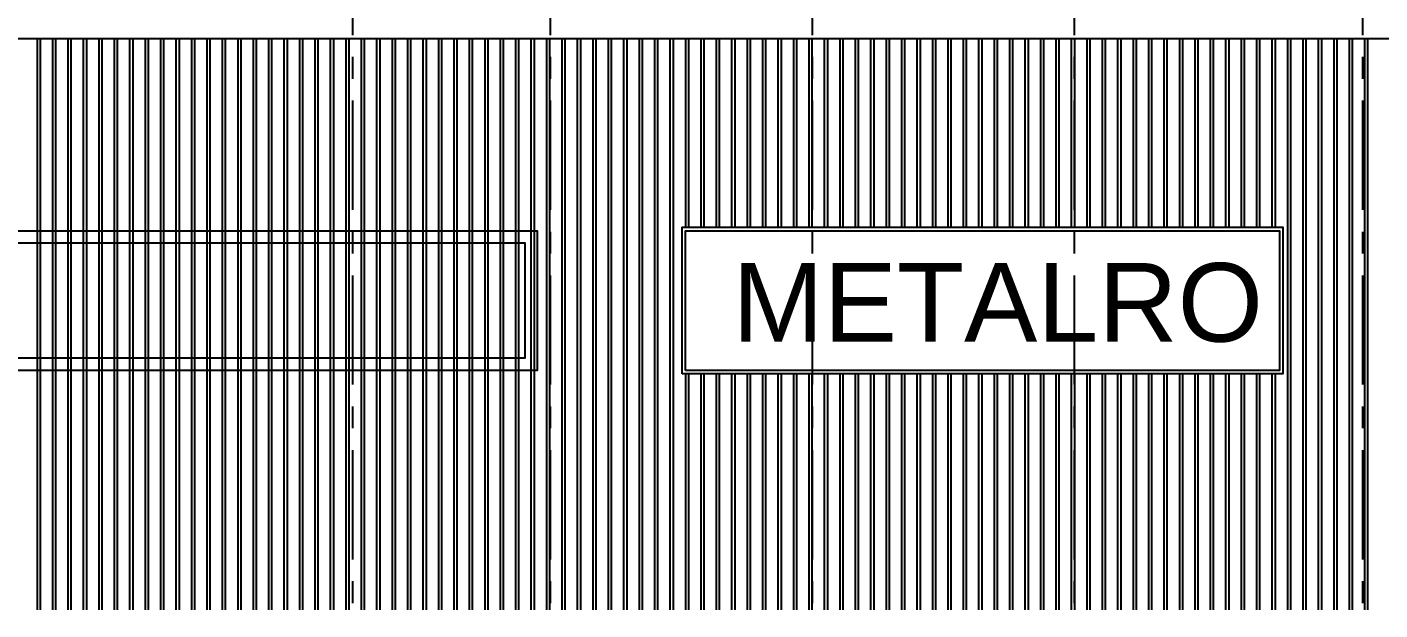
# Model space of a CAD drawing. Extents: x 915 to 2178, y -798 to 165.
# Drawn here: x 1313.55 to 1321.29, y -741.83 to -738.5 of the extents above; entities that cross this region are included whole.
import ezdxf

# ---------------------------------------------------------------- set-up
doc = ezdxf.new("R2010")
doc.units = 0
doc.header["$LTSCALE"] = 0.5
doc.header["$MEASUREMENT"] = 0
doc.linetypes.add('CENTER', pattern=[2, 1.25, -0.25, 0.25, -0.25])
for name, color, linetype in [('EJES', 125, 'CENTER'), ('MOBILIARIO', 125, 'CONTINUOUS'), ('muro_facahda', 33, 'CONTINUOUS')]:
    doc.layers.add(name, color=color, linetype=linetype)
doc.styles.add('style1', font='arial.ttf')

msp = doc.modelspace()

# ---------------------------------------------------------------- linework, layer by layer
at = {"layer": 'EJES'}
for p, q in [((1315.4113, -733.9158), (1315.4113, -746.03)), ((1316.5436, -733.9158), (1316.5436, -746.03)), ((1318.0436, -733.9158), (1318.0436, -746.03)), ((1319.5436, -733.9158), (1319.5436, -746.03)), ((1321.1936, -733.9158), (1321.1936, -746.03))]:
    msp.add_line(p, q, dxfattribs=at)
at = {"layer": 'MOBILIARIO'}
for p, q in [((1313.6048, -738.56), (1313.6048, -741.83)), ((1313.6224, -738.56), (1313.6224, -741.83)), ((1313.6224, -738.56), (1313.6224, -741.83)), ((1313.6932, -738.56), (1313.6932, -741.83)), ((1313.7108, -738.56), (1313.7108, -741.83)), ((1313.7108, -738.56), (1313.7108, -741.83)), ((1313.7815, -738.56), (1313.7815, -741.83)), ((1313.7992, -738.56), (1313.7992, -741.83)), ((1313.7992, -738.56), (1313.7992, -741.83)), ((1313.8699, -738.56), (1313.8699, -741.83)), ((1313.8876, -738.56), (1313.8876, -741.83)), ((1313.8876, -738.56), (1313.8876, -741.83)), ((1313.9583, -738.56), (1313.9583, -741.83)), ((1313.976, -738.56), (1313.976, -741.83)), ((1313.976, -738.56), (1313.976, -741.83)), ((1314.0467, -738.56), (1314.0467, -741.83)), ((1314.0644, -738.56), (1314.0644, -741.83)), ((1314.0644, -738.56), (1314.0644, -741.83)), ((1314.1351, -738.56), (1314.1351, -741.83)), ((1314.1528, -738.56), (1314.1528, -741.83)), ((1314.1528, -738.56), (1314.1528, -741.83)), ((1314.2235, -738.56), (1314.2235, -741.83)), ((1314.2412, -738.56), (1314.2412, -741.83)), ((1314.2412, -738.56), (1314.2412, -741.83)), ((1314.3119, -738.56), (1314.3119, -741.83)), ((1314.3296, -738.56), (1314.3296, -741.83)), ((1314.3296, -738.56), (1314.3296, -741.83)), ((1314.4003, -738.56), (1314.4003, -741.83)), ((1314.4179, -738.56), (1314.4179, -741.83)), ((1314.4179, -738.56), (1314.4179, -741.83)), ((1314.4887, -738.56), (1314.4887, -741.83)), ((1314.5063, -738.56), (1314.5063, -741.83)), ((1314.5063, -738.56), (1314.5063, -741.83)), ((1314.577, -738.56), (1314.577, -741.83)), ((1314.5947, -738.56), (1314.5947, -741.83)), ((1314.5947, -738.56), (1314.5947, -741.83)), ((1314.6654, -738.56), (1314.6654, -741.83)), ((1314.6831, -738.56), (1314.6831, -741.83)), ((1314.6831, -738.56), (1314.6831, -741.83)), ((1314.7538, -738.56), (1314.7538, -741.83)), ((1314.7715, -738.56), (1314.7715, -741.83)), ((1314.7715, -738.56), (1314.7715, -741.83)), ((1314.8422, -738.56), (1314.8422, -741.83)), ((1314.8599, -738.56), (1314.8599, -741.83)), ((1314.8599, -738.56), (1314.8599, -741.83)), ((1314.9306, -738.56), (1314.9306, -741.83)), ((1314.9483, -738.56), (1314.9483, -741.83)), ((1314.9483, -738.56), (1314.9483, -741.83)), ((1315.019, -738.56), (1315.019, -741.83)), ((1315.0367, -738.56), (1315.0367, -741.83)), ((1315.0367, -738.56), (1315.0367, -741.83)), ((1315.1074, -738.56), (1315.1074, -741.83)), ((1315.125, -738.56), (1315.125, -741.83)), ((1315.125, -738.56), (1315.125, -741.83)), ((1315.1958, -738.56), (1315.1958, -741.83)), ((1315.2134, -738.56), (1315.2134, -741.83)), ((1315.2134, -738.56), (1315.2134, -741.83)), ((1315.2841, -738.56), (1315.2841, -741.83)), ((1315.3018, -738.56), (1315.3018, -741.83)), ((1315.3018, -738.56), (1315.3018, -741.83)), ((1315.3725, -738.56), (1315.3725, -741.83)), ((1315.3902, -738.56), (1315.3902, -741.83)), ((1315.3902, -738.56), (1315.3902, -741.83)), ((1315.4609, -738.56), (1315.4609, -741.83)), ((1315.4786, -738.56), (1315.4786, -741.83)), ((1315.4786, -738.56), (1315.4786, -741.83)), ((1315.5493, -738.56), (1315.5493, -741.83)), ((1315.567, -738.56), (1315.567, -741.83)), ((1315.567, -738.56), (1315.567, -741.83)), ((1315.6377, -738.56), (1315.6377, -741.83)), ((1315.6554, -738.56), (1315.6554, -741.83)), ((1315.6554, -738.56), (1315.6554, -741.83)), ((1315.7261, -738.56), (1315.7261, -741.83)), ((1315.7438, -738.56), (1315.7438, -741.83)), ((1315.7438, -738.56), (1315.7438, -741.83)), ((1315.8145, -738.56), (1315.8145, -741.83)), ((1315.8322, -738.56), (1315.8322, -741.83)), ((1315.8322, -738.56), (1315.8322, -741.83)), ((1315.9029, -738.56), (1315.9029, -741.83)), ((1315.9205, -738.56), (1315.9205, -741.83)), ((1315.9205, -738.56), (1315.9205, -741.83)), ((1315.9913, -738.56), (1315.9913, -741.83)), ((1316.0089, -738.56), (1316.0089, -741.83)), ((1316.0089, -738.56), (1316.0089, -741.83)), ((1316.0796, -738.56), (1316.0796, -741.83)), ((1316.0973, -738.56), (1316.0973, -741.83)), ((1316.0973, -738.56), (1316.0973, -741.83)), ((1316.168, -738.56), (1316.168, -741.83)), ((1316.1857, -738.56), (1316.1857, -741.83)), ((1316.1857, -738.56), (1316.1857, -741.83)), ((1316.2564, -738.56), (1316.2564, -741.83)), ((1316.2741, -738.56), (1316.2741, -741.83)), ((1316.2741, -738.56), (1316.2741, -741.83)), ((1316.3448, -738.56), (1316.3448, -741.83)), ((1316.3625, -738.56), (1316.3625, -741.83)), ((1316.3625, -738.56), (1316.3625, -741.83)), ((1316.4332, -738.56), (1316.4332, -741.83)), ((1316.4509, -738.56), (1316.4509, -741.83)), ((1316.4509, -738.56), (1316.4509, -741.83)), ((1316.5216, -738.56), (1316.5216, -741.83)), ((1316.5393, -738.56), (1316.5393, -741.83)), ((1316.5393, -738.56), (1316.5393, -741.83)), ((1316.61, -738.56), (1316.61, -741.83)), ((1316.6276, -738.56), (1316.6276, -741.83)), ((1316.6276, -738.56), (1316.6276, -741.83)), ((1316.6984, -738.56), (1316.6984, -741.83)), ((1316.716, -738.56), (1316.716, -741.83)), ((1316.716, -738.56), (1316.716, -741.83)), ((1316.7867, -738.56), (1316.7867, -741.83)), ((1316.8044, -738.56), (1316.8044, -741.83)), ((1316.8044, -738.56), (1316.8044, -741.83)), ((1316.8751, -738.56), (1316.8751, -741.83)), ((1316.8928, -738.56), (1316.8928, -741.83)), ((1316.8928, -738.56), (1316.8928, -741.83)), ((1316.9635, -738.56), (1316.9635, -741.83)), ((1316.9812, -738.56), (1316.9812, -741.83)), ((1316.9812, -738.56), (1316.9812, -741.83)), ((1317.0519, -738.56), (1317.0519, -741.83)), ((1317.0696, -738.56), (1317.0696, -741.83)), ((1317.0696, -738.56), (1317.0696, -741.83)), ((1317.1403, -738.56), (1317.1403, -741.83)), ((1317.158, -738.56), (1317.158, -741.83)), ((1317.158, -738.56), (1317.158, -741.83)), ((1317.2287, -738.56), (1317.2287, -741.83)), ((1317.2464, -738.56), (1317.2464, -741.83)), ((1317.2464, -738.56), (1317.2464, -741.83)), ((1317.3171, -738.56), (1317.3171, -739.64)), ((1317.3348, -738.56), (1317.3348, -739.64)), ((1317.3348, -738.56), (1317.3348, -739.64)), ((1317.4055, -738.56), (1317.4055, -739.64)), ((1317.4231, -738.56), (1317.4231, -739.64)), ((1317.4231, -738.56), (1317.4231, -739.64)), ((1317.4939, -738.56), (1317.4939, -739.64)), ((1317.5115, -738.56), (1317.5115, -739.64)), ((1317.5115, -738.56), (1317.5115, -739.64)), ((1317.5822, -738.56), (1317.5822, -739.64)), ((1317.5999, -738.56), (1317.5999, -739.64)), ((1317.5999, -738.56), (1317.5999, -739.64)), ((1317.6706, -738.56), (1317.6706, -739.64)), ((1317.6883, -738.56), (1317.6883, -739.64)), ((1317.6883, -738.56), (1317.6883, -739.64)), ((1317.759, -738.56), (1317.759, -739.64)), ((1317.7767, -738.56), (1317.7767, -739.64)), ((1317.7767, -738.56), (1317.7767, -739.64)), ((1317.8474, -738.56), (1317.8474, -739.64)), ((1317.8651, -738.56), (1317.8651, -739.64)), ((1317.8651, -738.56), (1317.8651, -739.64)), ((1317.9358, -738.56), (1317.9358, -739.64)), ((1317.9535, -738.56), (1317.9535, -739.64)), ((1317.9535, -738.56), (1317.9535, -739.64)), ((1318.0242, -738.56), (1318.0242, -739.64)), ((1318.0419, -738.56), (1318.0419, -739.64)), ((1318.0419, -738.56), (1318.0419, -739.64)), ((1318.1126, -738.56), (1318.1126, -739.64)), ((1318.1303, -738.56), (1318.1303, -739.64)), ((1318.1303, -738.56), (1318.1303, -739.64)), ((1318.201, -738.56), (1318.201, -739.64)), ((1318.2186, -738.56), (1318.2186, -739.64)), ((1318.2186, -738.56), (1318.2186, -739.64)), ((1318.2894, -738.56), (1318.2894, -739.64)), ((1318.307, -738.56), (1318.307, -739.64)), ((1318.307, -738.56), (1318.307, -739.64)), ((1318.3777, -738.56), (1318.3777, -739.64)), ((1318.3954, -738.56), (1318.3954, -739.64)), ((1318.3954, -738.56), (1318.3954, -739.64)), ((1318.4661, -738.56), (1318.4661, -739.64)), ((1318.4838, -738.56), (1318.4838, -739.64)), ((1318.4838, -738.56), (1318.4838, -739.64)), ((1318.5545, -738.56), (1318.5545, -739.64)), ((1318.5722, -738.56), (1318.5722, -739.64)), ((1318.5722, -738.56), (1318.5722, -739.64)), ((1318.6429, -738.56), (1318.6429, -739.64)), ((1318.6606, -738.56), (1318.6606, -739.64)), ((1318.6606, -738.56), (1318.6606, -739.64)), ((1318.7313, -738.56), (1318.7313, -739.64)), ((1318.749, -738.56), (1318.749, -739.64)), ((1318.749, -738.56), (1318.749, -739.64)), ((1318.8197, -738.56), (1318.8197, -739.64)), ((1318.8374, -738.56), (1318.8374, -739.64)), ((1318.8374, -738.56), (1318.8374, -739.64)), ((1318.9081, -738.56), (1318.9081, -739.64)), ((1318.9257, -738.56), (1318.9257, -739.64)), ((1318.9257, -738.56), (1318.9257, -739.64)), ((1318.9965, -738.56), (1318.9965, -739.64)), ((1319.0141, -738.56), (1319.0141, -739.64)), ((1319.0141, -738.56), (1319.0141, -739.64)), ((1319.0848, -738.56), (1319.0848, -739.64)), ((1319.1025, -738.56), (1319.1025, -739.64)), ((1319.1025, -738.56), (1319.1025, -739.64)), ((1319.1732, -738.56), (1319.1732, -739.64)), ((1319.1909, -738.56), (1319.1909, -739.64)), ((1319.1909, -738.56), (1319.1909, -739.64)), ((1319.2616, -738.56), (1319.2616, -739.64)), ((1319.2793, -738.56), (1319.2793, -739.64)), ((1319.2793, -738.56), (1319.2793, -739.64)), ((1319.35, -738.56), (1319.35, -739.64)), ((1319.3677, -738.56), (1319.3677, -739.64)), ((1319.3677, -738.56), (1319.3677, -739.64)), ((1319.4384, -738.56), (1319.4384, -739.64)), ((1319.4561, -738.56), (1319.4561, -739.64)), ((1319.4561, -738.56), (1319.4561, -739.64)), ((1319.5268, -738.56), (1319.5268, -739.64)), ((1319.5445, -738.56), (1319.5445, -739.64)), ((1319.5445, -738.56), (1319.5445, -739.64)), ((1319.6152, -738.56), (1319.6152, -739.64)), ((1319.6329, -738.56), (1319.6329, -739.64)), ((1319.6329, -738.56), (1319.6329, -739.64)), ((1319.7036, -738.56), (1319.7036, -739.64)), ((1319.7212, -738.56), (1319.7212, -739.64)), ((1319.7212, -738.56), (1319.7212, -739.64)), ((1319.792, -738.56), (1319.792, -739.64)), ((1319.8096, -738.56), (1319.8096, -739.64)), ((1319.8096, -738.56), (1319.8096, -739.64)), ((1319.8803, -738.56), (1319.8803, -739.64)), ((1319.898, -738.56), (1319.898, -739.64)), ((1319.898, -738.56), (1319.898, -739.64)), ((1319.9687, -738.56), (1319.9687, -739.64)), ((1319.9864, -738.56), (1319.9864, -739.64)), ((1319.9864, -738.56), (1319.9864, -739.64)), ((1320.0571, -738.56), (1320.0571, -739.64)), ((1320.0748, -738.56), (1320.0748, -739.64)), ((1320.0748, -738.56), (1320.0748, -739.64)), ((1320.1455, -738.56), (1320.1455, -739.64)), ((1320.1632, -738.56), (1320.1632, -739.64)), ((1320.1632, -738.56), (1320.1632, -739.64)), ((1320.2339, -738.56), (1320.2339, -739.64)), ((1320.2516, -738.56), (1320.2516, -739.64)), ((1320.2516, -738.56), (1320.2516, -739.64)), ((1320.3223, -738.56), (1320.3223, -739.64)), ((1320.34, -738.56), (1320.34, -739.64)), ((1320.34, -738.56), (1320.34, -739.64)), ((1320.4107, -738.56), (1320.4107, -739.64)), ((1320.4283, -738.56), (1320.4283, -739.64)), ((1320.4283, -738.56), (1320.4283, -739.64)), ((1320.4991, -738.56), (1320.4991, -739.64)), ((1320.5167, -738.56), (1320.5167, -739.64)), ((1320.5167, -738.56), (1320.5167, -739.64)), ((1320.5874, -738.56), (1320.5874, -739.64)), ((1320.6051, -738.56), (1320.6051, -739.64)), ((1320.6051, -738.56), (1320.6051, -739.64)), ((1320.6758, -738.56), (1320.6758, -739.64)), ((1320.6935, -738.56), (1320.6935, -739.64)), ((1320.6935, -738.56), (1320.6935, -739.64)), ((1320.7642, -738.56), (1320.7642, -741.83)), ((1320.7819, -738.56), (1320.7819, -741.83)), ((1320.7819, -738.56), (1320.7819, -741.83)), ((1320.8526, -738.56), (1320.8526, -741.83)), ((1320.8703, -738.56), (1320.8703, -741.83)), ((1320.8703, -738.56), (1320.8703, -741.83)), ((1320.941, -738.56), (1320.941, -741.83)), ((1320.9587, -738.56), (1320.9587, -741.83)), ((1320.9587, -738.56), (1320.9587, -741.83)), ((1321.0294, -738.56), (1321.0294, -741.83)), ((1321.0471, -738.56), (1321.0471, -741.83)), ((1321.0471, -738.56), (1321.0471, -741.83)), ((1321.1178, -738.56), (1321.1178, -741.83)), ((1321.1355, -738.56), (1321.1355, -741.83)), ((1321.1355, -738.56), (1321.1355, -741.83)), ((1321.2062, -738.56), (1321.2062, -741.83)), ((1321.2238, -738.56), (1321.2238, -741.83)), ((1321.2238, -738.56), (1321.2238, -741.83)), ((1317.3171, -740.48), (1317.3171, -741.83)), ((1317.3348, -740.48), (1317.3348, -741.83)), ((1317.3348, -740.48), (1317.3348, -741.83)), ((1317.4055, -740.48), (1317.4055, -741.83)), ((1317.4231, -740.48), (1317.4231, -741.83)), ((1317.4231, -740.48), (1317.4231, -741.83)), ((1317.4939, -740.48), (1317.4939, -741.83)), ((1317.5115, -740.48), (1317.5115, -741.83)), ((1317.5115, -740.48), (1317.5115, -741.83)), ((1317.5822, -740.48), (1317.5822, -741.83)), ((1317.5999, -740.48), (1317.5999, -741.83)), ((1317.5999, -740.48), (1317.5999, -741.83)), ((1317.6706, -740.48), (1317.6706, -741.83)), ((1317.6883, -740.48), (1317.6883, -741.83)), ((1317.6883, -740.48), (1317.6883, -741.83)), ((1317.759, -740.48), (1317.759, -741.83)), ((1317.7767, -740.48), (1317.7767, -741.83)), ((1317.7767, -740.48), (1317.7767, -741.83)), ((1317.8474, -740.48), (1317.8474, -741.83)), ((1317.8651, -740.48), (1317.8651, -741.83)), ((1317.8651, -740.48), (1317.8651, -741.83)), ((1317.9358, -740.48), (1317.9358, -741.83)), ((1317.9535, -740.48), (1317.9535, -741.83)), ((1317.9535, -740.48), (1317.9535, -741.83)), ((1318.0242, -740.48), (1318.0242, -741.83)), ((1318.0419, -740.48), (1318.0419, -741.83)), ((1318.0419, -740.48), (1318.0419, -741.83)), ((1318.1126, -740.48), (1318.1126, -741.83)), ((1318.1303, -740.48), (1318.1303, -741.83)), ((1318.1303, -740.48), (1318.1303, -741.83)), ((1318.201, -740.48), (1318.201, -741.83)), ((1318.2186, -740.48), (1318.2186, -741.83)), ((1318.2186, -740.48), (1318.2186, -741.83)), ((1318.2894, -740.48), (1318.2894, -741.83)), ((1318.307, -740.48), (1318.307, -741.83)), ((1318.307, -740.48), (1318.307, -741.83)), ((1318.3777, -740.48), (1318.3777, -741.83)), ((1318.3954, -740.48), (1318.3954, -741.83)), ((1318.3954, -740.48), (1318.3954, -741.83)), ((1318.4661, -740.48), (1318.4661, -741.83)), ((1318.4838, -740.48), (1318.4838, -741.83)), ((1318.4838, -740.48), (1318.4838, -741.83)), ((1318.5545, -740.48), (1318.5545, -741.83)), ((1318.5722, -740.48), (1318.5722, -741.83)), ((1318.5722, -740.48), (1318.5722, -741.83)), ((1318.6429, -740.48), (1318.6429, -741.83)), ((1318.6606, -740.48), (1318.6606, -741.83)), ((1318.6606, -740.48), (1318.6606, -741.83)), ((1318.7313, -740.48), (1318.7313, -741.83)), ((1318.749, -740.48), (1318.749, -741.83)), ((1318.749, -740.48), (1318.749, -741.83)), ((1318.8197, -740.48), (1318.8197, -741.83)), ((1318.8374, -740.48), (1318.8374, -741.83)), ((1318.8374, -740.48), (1318.8374, -741.83)), ((1318.9081, -740.48), (1318.9081, -741.83)), ((1318.9257, -740.48), (1318.9257, -741.83)), ((1318.9257, -740.48), (1318.9257, -741.83)), ((1318.9965, -740.48), (1318.9965, -741.83)), ((1319.0141, -740.48), (1319.0141, -741.83)), ((1319.0141, -740.48), (1319.0141, -741.83)), ((1319.0848, -740.48), (1319.0848, -741.83)), ((1319.1025, -740.48), (1319.1025, -741.83)), ((1319.1025, -740.48), (1319.1025, -741.83)), ((1319.1732, -740.48), (1319.1732, -741.83)), ((1319.1909, -740.48), (1319.1909, -741.83)), ((1319.1909, -740.48), (1319.1909, -741.83)), ((1319.2616, -740.48), (1319.2616, -741.83)), ((1319.2793, -740.48), (1319.2793, -741.83)), ((1319.2793, -740.48), (1319.2793, -741.83)), ((1319.35, -740.48), (1319.35, -741.83)), ((1319.3677, -740.48), (1319.3677, -741.83)), ((1319.3677, -740.48), (1319.3677, -741.83)), ((1319.4384, -740.48), (1319.4384, -741.83)), ((1319.4561, -740.48), (1319.4561, -741.83)), ((1319.4561, -740.48), (1319.4561, -741.83)), ((1319.5268, -740.48), (1319.5268, -741.83)), ((1319.5445, -740.48), (1319.5445, -741.83)), ((1319.5445, -740.48), (1319.5445, -741.83)), ((1319.6152, -740.48), (1319.6152, -741.83)), ((1319.6329, -740.48), (1319.6329, -741.83)), ((1319.6329, -740.48), (1319.6329, -741.83)), ((1319.7036, -740.48), (1319.7036, -741.83)), ((1319.7212, -740.48), (1319.7212, -741.83)), ((1319.7212, -740.48), (1319.7212, -741.83)), ((1319.792, -740.48), (1319.792, -741.83)), ((1319.8096, -740.48), (1319.8096, -741.83)), ((1319.8096, -740.48), (1319.8096, -741.83)), ((1319.8803, -740.48), (1319.8803, -741.83)), ((1319.898, -740.48), (1319.898, -741.83)), ((1319.898, -740.48), (1319.898, -741.83)), ((1319.9687, -740.48), (1319.9687, -741.83)), ((1319.9864, -740.48), (1319.9864, -741.83)), ((1319.9864, -740.48), (1319.9864, -741.83)), ((1320.0571, -740.48), (1320.0571, -741.83)), ((1320.0748, -740.48), (1320.0748, -741.83)), ((1320.0748, -740.48), (1320.0748, -741.83)), ((1320.1455, -740.48), (1320.1455, -741.83)), ((1320.1632, -740.48), (1320.1632, -741.83)), ((1320.1632, -740.48), (1320.1632, -741.83)), ((1320.2339, -740.48), (1320.2339, -741.83)), ((1320.2516, -740.48), (1320.2516, -741.83)), ((1320.2516, -740.48), (1320.2516, -741.83)), ((1320.3223, -740.48), (1320.3223, -741.83)), ((1320.34, -740.48), (1320.34, -741.83)), ((1320.34, -740.48), (1320.34, -741.83)), ((1320.4107, -740.48), (1320.4107, -741.83)), ((1320.4283, -740.48), (1320.4283, -741.83)), ((1320.4283, -740.48), (1320.4283, -741.83)), ((1320.4991, -740.48), (1320.4991, -741.83)), ((1320.5167, -740.48), (1320.5167, -741.83)), ((1320.5167, -740.48), (1320.5167, -741.83)), ((1320.5874, -740.48), (1320.5874, -741.83)), ((1320.6051, -740.48), (1320.6051, -741.83)), ((1320.6051, -740.48), (1320.6051, -741.83)), ((1320.6758, -740.48), (1320.6758, -741.83)), ((1320.6935, -740.48), (1320.6935, -741.83)), ((1320.6935, -740.48), (1320.6935, -741.83))]:
    msp.add_line(p, q, dxfattribs=at)
msp.add_lwpolyline([(1311.574, -740.39), (1311.574, -739.73), (1316.3986, -739.73), (1316.3986, -740.39)], close=True, dxfattribs=at)
at = {"layer": 'muro_facahda'}
msp.add_line((1308.054, -738.56), (1321.5686, -738.56), dxfattribs=at)
for points in [[(1311.504, -740.46), (1311.504, -739.66), (1316.4686, -739.66), (1316.4686, -740.46)], [(1317.2986, -740.48), (1317.2986, -739.64), (1320.7386, -739.64), (1320.7386, -740.48)], [(1317.3186, -740.46), (1317.3186, -739.66), (1320.7186, -739.66), (1320.7186, -740.46)]]:
    msp.add_lwpolyline(points, close=True, dxfattribs=at)

# ---------------------------------------------------------------- texts
at = {"layer": 'MOBILIARIO', "insert": (1317.5861, -739.845), "char_height": 0.45, "attachment_point": 1, "style": 'style1'}
msp.add_mtext_dynamic_manual_height_columns('METALRO', width=2.277387, gutter_width=0.75, heights=[0], dxfattribs=at)

doc.saveas('drawing.dxf')
